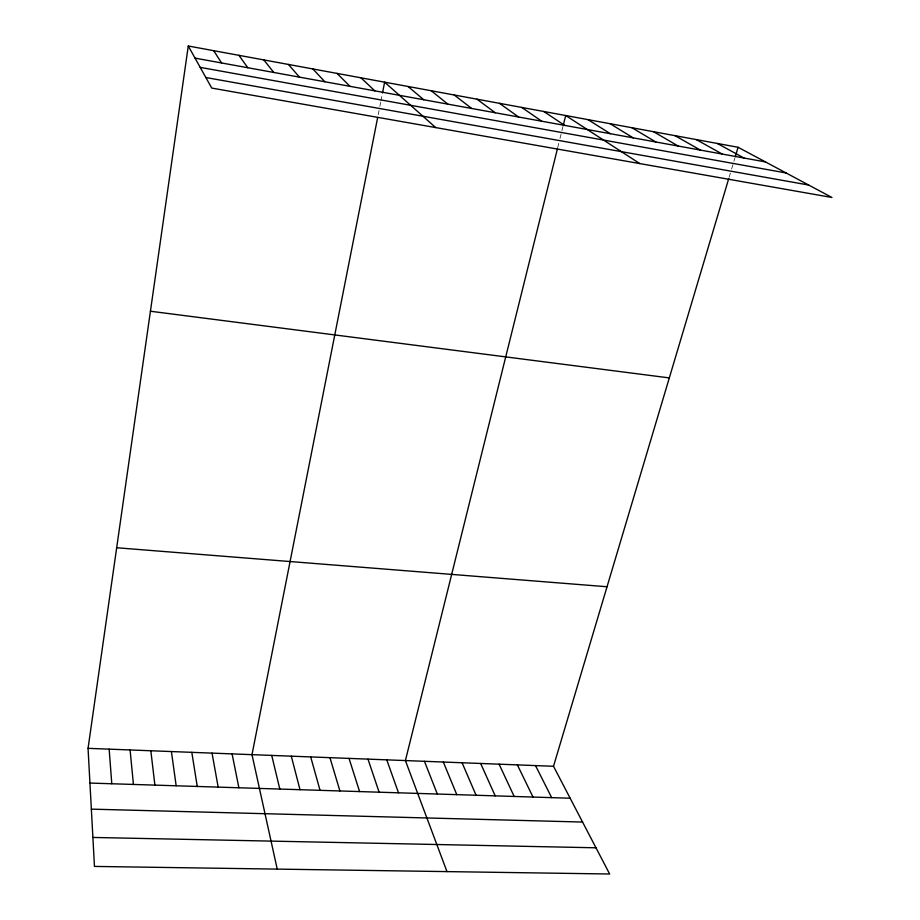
<?xml version="1.0" encoding="UTF-8"?>
<svg xmlns="http://www.w3.org/2000/svg" width="920" height="920" viewBox="0 0 920 920"><rect width="100%" height="100%" fill="white"/><g stroke="black" fill="none" stroke-linecap="round" stroke-linejoin="round"><path stroke-width="0.69" stroke-dasharray="4.6 3.45" d="M378.212 114.689L379.04 110.503M379.845 106.409L380.65 102.373M380.914 101.027L382.237 94.288M557.669 147.844L558.992 142.519M559.992 138.483L563.017 126.327M729.192 177.111L730.388 173.086M731.607 169.027L734.85 158.159"/><path stroke-width="1.38" d="M728.789 178.445L553.506 766.279L609.638 874L94.461 866.421L88.055 748.339L188.278 46L738.081 147.28L831.944 197.478L211.738 88.078L188.278 46M377.671 117.484L251.988 754.653L277.23 869.112M382.501 92.943L384.629 82.168L435.689 127.581M557.336 149.178L405.409 760.575L446.97 871.608M563.351 124.982L565.708 115.529L639.779 163.576M735.252 156.802L738.081 147.28M92.885 837.442L595.976 847.791M91.356 809.14L582.567 822.054M89.941 783.069L570.159 798.226M88.055 748.339L553.506 766.279M116.679 547.745L607.039 586.753M150.431 311.236L669.311 377.913M205.861 77.521L808.714 185.046M200.192 67.367L786.151 172.983M195.04 58.132L765.474 161.931M717.266 143.451L743.981 158.021M696.244 139.576L722.269 154.065M675.027 135.665L700.338 150.075M653.591 131.721L678.178 146.05M631.948 127.73L655.799 141.968M610.086 123.705L633.178 137.862M588.006 119.634L610.328 133.699M543.846 111.504L564.604 125.373M521.766 107.433L541.731 121.221M499.479 103.327L518.615 117.012M476.962 99.176L495.27 112.757M454.227 94.99L471.684 108.468M431.261 90.758L447.844 104.132M408.066 86.491L423.763 99.751M360.962 77.809L374.82 90.85M337.053 73.404L349.956 86.319M312.892 68.954L324.829 81.754M288.477 64.457L299.437 77.13M263.821 59.915L273.757 72.45M238.901 55.326L247.802 67.735M213.716 50.692L221.57 62.962M535.52 765.589L551.655 797.64M517.373 764.888L532.99 797.053M499.1 764.186L514.177 796.456M480.666 763.473L495.201 795.857M462.081 762.76L476.077 795.259M443.336 762.036L456.78 794.65M424.453 761.311L437.322 794.029M386.768 759.851L398.498 792.81M367.977 759.126L379.12 792.2M349.036 758.402L359.593 791.579M329.947 757.666L339.905 790.958M310.695 756.918L320.045 790.337M291.283 756.171L300.012 789.705M271.722 755.412L279.806 789.061M232.093 753.894L238.889 787.773M212.037 753.112L218.166 787.117M191.808 752.33L197.259 786.462M171.407 751.548L176.168 785.795M150.834 750.755L154.893 785.116M130.088 749.961L133.434 784.449M109.158 749.144L111.78 783.759"/></g></svg>
